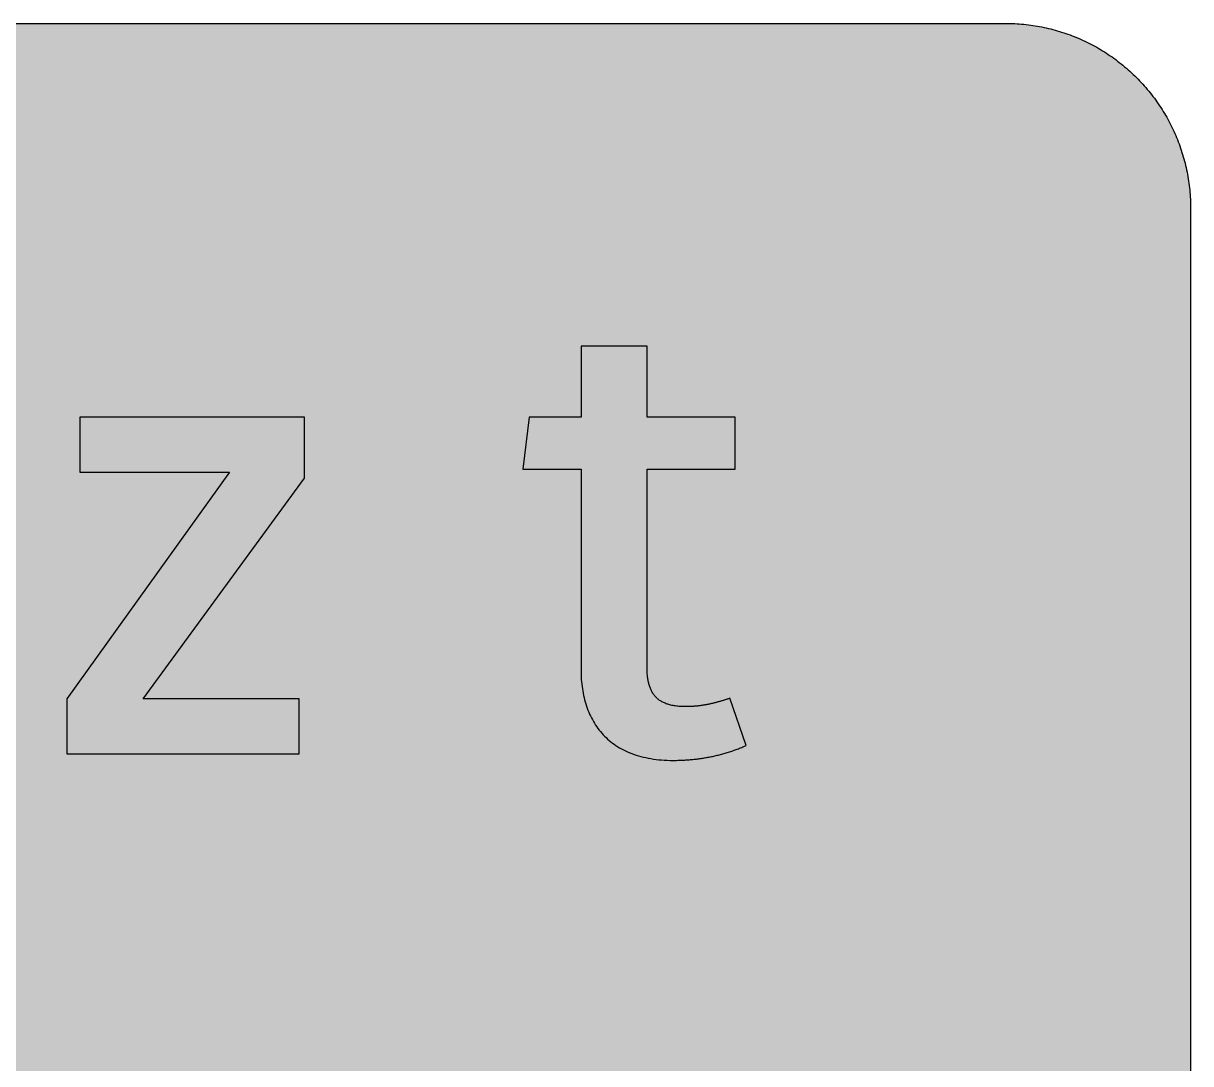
# Model space of a CAD drawing. Header units: millimetres. Extents: x 0 to 212, y 0 to 159.
# Drawn here: x 122.7 to 211.7, y 79.4 to 158.8 of the extents above; entities that cross this region are included whole.
import ezdxf

# ---------------------------------------------------------------- set-up
doc = ezdxf.new("R2010")
doc.units = ezdxf.units.MM

msp = doc.modelspace()

# ---------------------------------------------------------------- hatches: boundary and pattern name
for color, points in [(254, [(14.1633, 0.0536), (13.9878, 0.0533), (13.8125, 0.0559), (13.6373, 0.061), (13.462, 0.0686), (13.2893, 0.0787), (13.114, 0.0914), (12.9413, 0.1041), (12.7686, 0.1219), (12.5959, 0.1397), (12.4231, 0.16), (12.2504, 0.1829), (12.0777, 0.2057), (11.9075, 0.2337), (11.7373, 0.2616), (11.5672, 0.2921), (11.397, 0.3251), (11.2268, 0.3607), (11.0592, 0.3988), (10.8915, 0.4369), (10.7239, 0.4775), (10.5562, 0.5207), (10.3886, 0.5664), (10.2235, 0.6121), (10.0584, 0.6629), (9.8933, 0.7137), (9.7307, 0.7671), (9.5682, 0.8204), (9.4056, 0.8788), (9.2431, 0.9373), (9.083, 0.9982), (8.923, 1.0617), (8.763, 1.1252), (8.6055, 1.1938), (8.4455, 1.2624), (8.2906, 1.331), (8.1331, 1.4046), (7.9781, 1.4783), (7.8232, 1.5545), (7.6708, 1.6332), (7.5184, 1.7145), (7.366, 1.7958), (7.2161, 1.8796), (7.0663, 1.966), (6.919, 2.0523), (6.7716, 2.1438), (6.6243, 2.2352), (6.4795, 2.3266), (6.3348, 2.4232), (6.19, 2.5197), (6.0477, 2.6187), (5.908, 2.7178), (5.7683, 2.8194), (5.6286, 2.9235), (5.4915, 3.0302), (5.3543, 3.1369), (5.2197, 3.2461), (5.0851, 3.3579), (4.953, 3.4722), (4.8209, 3.5865), (4.6914, 3.7033), (4.5644, 3.8202), (4.4348, 3.9395), (4.3104, 4.0615), (4.1859, 4.1859), (4.0615, 4.3104), (3.9395, 4.4348), (3.8202, 4.5618), (3.7033, 4.6914), (3.5865, 4.8209), (3.4722, 4.953), (3.3579, 5.0851), (3.2487, 5.2197), (3.1369, 5.3543), (3.0302, 5.4915), (2.9235, 5.6286), (2.8194, 5.7683), (2.7178, 5.908), (2.6187, 6.0477), (2.5197, 6.19), (2.4232, 6.3348), (2.3266, 6.477), (2.2352, 6.6243), (2.1438, 6.7691), (2.0523, 6.919), (1.966, 7.0663), (1.8796, 7.2161), (1.7958, 7.366), (1.7145, 7.5184), (1.6332, 7.6708), (1.5545, 7.8232), (1.4783, 7.9781), (1.4046, 8.1331), (1.331, 8.2906), (1.2598, 8.4455), (1.1913, 8.603), (1.1252, 8.763), (1.0592, 8.923), (0.9982, 9.083), (0.9373, 9.2431), (0.8763, 9.4056), (0.8204, 9.5682), (0.7645, 9.7307), (0.7112, 9.8933), (0.6604, 10.0584), (0.6121, 10.2235), (0.5639, 10.3911), (0.5207, 10.5562), (0.4775, 10.7239), (0.4343, 10.8915), (0.3962, 11.0592), (0.3607, 11.2268), (0.3251, 11.397), (0.2921, 11.5672), (0.2616, 11.7373), (0.2311, 11.9075), (0.2057, 12.0802), (0.1803, 12.2504), (0.1575, 12.4231), (0.1372, 12.5959), (0.1194, 12.7686), (0.1041, 12.9413), (0.0889, 13.1166), (0.0787, 13.2893), (0.0686, 13.4645), (0.061, 13.6373), (0.0559, 13.8125), (0.0508, 13.9878), (0.0508, 14.163), (0.0522, 144.6925), (0.0508, 144.8664), (0.0559, 145.0416), (0.061, 145.2169), (0.0686, 145.3896), (0.0787, 145.5649), (0.0889, 145.7376), (0.1041, 145.9128), (0.1194, 146.0856), (0.1372, 146.2583), (0.1575, 146.431), (0.1803, 146.6037), (0.2057, 146.7739), (0.2311, 146.9466), (0.2616, 147.1168), (0.2921, 147.287), (0.3251, 147.4572), (0.3607, 147.6248), (0.3962, 147.795), (0.4343, 147.9626), (0.4775, 148.1303), (0.5207, 148.2979), (0.5639, 148.463), (0.6121, 148.6281), (0.6604, 148.7932), (0.7112, 148.9583), (0.7645, 149.1234), (0.8204, 149.286), (0.8763, 149.4485), (0.9373, 149.6111), (0.9982, 149.7711), (1.0592, 149.9311), (1.1252, 150.0911), (1.1913, 150.2486), (1.2598, 150.4061), (1.331, 150.5636), (1.4046, 150.7185), (1.4783, 150.876), (1.5545, 151.0284), (1.6332, 151.1833), (1.7145, 151.3357), (1.7958, 151.4856), (1.8796, 151.638), (1.966, 151.7879), (2.0523, 151.9352), (2.1438, 152.0825), (2.2352, 152.2298), (2.3266, 152.3746), (2.4232, 152.5194), (2.5197, 152.6616), (2.6187, 152.8039), (2.7178, 152.9461), (2.8194, 153.0858), (2.9235, 153.2255), (3.0302, 153.3627), (3.1369, 153.4973), (3.2487, 153.6344), (3.3579, 153.7665), (3.4722, 153.8986), (3.5865, 154.0307), (3.7033, 154.1602), (3.8202, 154.2898), (3.9395, 154.4168), (4.0615, 154.5438), (4.1859, 154.6682), (4.3104, 154.7901), (4.4348, 154.9121), (4.5644, 155.034), (4.6914, 155.1508), (4.8209, 155.2677), (4.953, 155.382), (5.0851, 155.4937), (5.2197, 155.6055), (5.3543, 155.7147), (5.4915, 155.8239), (5.6286, 155.9281), (5.7683, 156.0322), (5.908, 156.1338), (6.0477, 156.2354), (6.19, 156.3345), (6.3348, 156.431), (6.4795, 156.525), (6.6243, 156.6189), (6.7716, 156.7104), (6.919, 156.7993), (7.0663, 156.8882), (7.2161, 156.9745), (7.366, 157.0584), (7.5184, 157.1396), (7.6708, 157.2209), (7.8232, 157.2971), (7.9781, 157.3733), (8.1331, 157.4495), (8.2906, 157.5206), (8.4455, 157.5918), (8.6055, 157.6603), (8.763, 157.7289), (8.923, 157.7924), (9.083, 157.8559), (9.2431, 157.9169), (9.4056, 157.9753), (9.5682, 158.0337), (9.7307, 158.0871), (9.8933, 158.1404), (10.0584, 158.1912), (10.2235, 158.242), (10.3886, 158.2877), (10.5562, 158.3334), (10.7239, 158.3766), (10.8915, 158.4173), (11.0592, 158.4579), (11.2268, 158.4935), (11.397, 158.529), (11.5672, 158.562), (11.7373, 158.5925), (11.9075, 158.6205), (12.0777, 158.6484), (12.2504, 158.6713), (12.4231, 158.6941), (12.5959, 158.7144), (12.7686, 158.7322), (12.9413, 158.75), (13.114, 158.7627), (13.2893, 158.7754), (13.462, 158.7856), (13.6373, 158.7932), (13.8125, 158.7983), (13.9878, 158.8008), (14.163, 158.8033), (197.6078, 158.8036), (197.7822, 158.8008), (197.9574, 158.7983), (198.1327, 158.7932), (198.3054, 158.7856), (198.4807, 158.7754), (198.6534, 158.7627), (198.8287, 158.75), (199.0014, 158.7322), (199.1741, 158.7144), (199.3468, 158.6941), (199.5195, 158.6713), (199.6897, 158.6484), (199.8624, 158.6205), (200.0326, 158.5925), (200.2028, 158.562), (200.373, 158.529), (200.5432, 158.4935), (200.7108, 158.4579), (200.8784, 158.4173), (201.0461, 158.3766), (201.2137, 158.3334), (201.3788, 158.2877), (201.5465, 158.242), (201.7116, 158.1912), (201.8767, 158.1404), (202.0392, 158.0871), (202.2018, 158.0337), (202.3643, 157.9753), (202.5269, 157.9169), (202.6869, 157.8559), (202.8469, 157.7924), (203.007, 157.7289), (203.167, 157.6603), (203.3245, 157.5918), (203.4794, 157.5206), (203.6369, 157.4495), (203.7918, 157.3733), (203.9468, 157.2971), (204.0992, 157.2209), (204.2516, 157.1396), (204.404, 157.0584), (204.5538, 156.9745), (204.7037, 156.8882), (204.8535, 156.7993), (205.0009, 156.7104), (205.1456, 156.6189), (205.293, 156.525), (205.4352, 156.431), (205.58, 156.3345), (205.7222, 156.2354), (205.8619, 156.1338), (206.0016, 156.0322), (206.1413, 155.9281), (206.2785, 155.8239), (206.4156, 155.7147), (206.5503, 155.6055), (206.6849, 155.4937), (206.817, 155.382), (206.949, 155.2677), (207.0786, 155.1508), (207.2081, 155.034), (207.3351, 154.9121), (207.4596, 154.7901), (207.584, 154.6682), (207.7085, 154.5438), (207.8304, 154.4168), (207.9498, 154.2898), (208.0666, 154.1602), (208.1835, 154.0307), (208.2978, 153.8986), (208.4121, 153.7665), (208.5238, 153.6344), (208.6331, 153.4973), (208.7397, 153.3627), (208.8464, 153.2255), (208.9506, 153.0858), (209.0522, 152.9461), (209.1512, 152.8039), (209.2503, 152.6616), (209.3468, 152.5194), (209.4433, 152.3746), (209.5348, 152.2298), (209.6262, 152.0825), (209.7176, 151.9352), (209.804, 151.7879), (209.8904, 151.638), (209.9742, 151.4856), (210.0555, 151.3357), (210.1367, 151.1833), (210.2155, 151.0284), (210.2917, 150.876), (210.3653, 150.7185), (210.439, 150.5636), (210.5076, 150.4061), (210.5762, 150.2486), (210.6447, 150.0911), (210.7082, 149.9311), (210.7717, 149.7711), (210.8327, 149.6111), (210.8911, 149.4485), (210.9495, 149.286), (211.0029, 149.1234), (211.0562, 148.9583), (211.107, 148.7932), (211.1578, 148.6281), (211.2035, 148.463), (211.2493, 148.2979), (211.2924, 148.1303), (211.3331, 147.9626), (211.3712, 147.795), (211.4093, 147.6248), (211.4448, 147.4572), (211.4779, 147.287), (211.5083, 147.1168), (211.5363, 146.9466), (211.5642, 146.7739), (211.5871, 146.6037), (211.6099, 146.431), (211.6303, 146.2583), (211.648, 146.0856), (211.6658, 145.9128), (211.6785, 145.7376), (211.6912, 145.5649), (211.7014, 145.3896), (211.709, 145.2169), (211.7141, 145.0416), (211.7166, 144.8664), (211.7166, 144.6911), (211.7189, 14.1647), (211.7166, 13.9878), (211.7141, 13.8125), (211.709, 13.6373), (211.7014, 13.4645), (211.6912, 13.2893), (211.6785, 13.1166), (211.6658, 12.9413), (211.648, 12.7686), (211.6303, 12.5959), (211.6099, 12.4231), (211.5871, 12.2504), (211.5642, 12.0802), (211.5363, 11.9075), (211.5083, 11.7373), (211.4779, 11.5672), (211.4448, 11.397), (211.4093, 11.2268), (211.3712, 11.0592), (211.3331, 10.8915), (211.2924, 10.7239), (211.2493, 10.5562), (211.2035, 10.3911), (211.1578, 10.2235), (211.107, 10.0584), (211.0562, 9.8933), (211.0029, 9.7307), (210.9495, 9.5682), (210.8911, 9.4056), (210.8327, 9.2431), (210.7717, 9.083), (210.7082, 8.923), (210.6447, 8.763), (210.5762, 8.603), (210.5076, 8.4455), (210.439, 8.2906), (210.3653, 8.1331), (210.2917, 7.9781), (210.2155, 7.8232), (210.1367, 7.6708), (210.0555, 7.5184), (209.9742, 7.366), (209.8904, 7.2161), (209.804, 7.0663), (209.7176, 6.919), (209.6262, 6.7691), (209.5348, 6.6243), (209.4433, 6.477), (209.3468, 6.3348), (209.2503, 6.19), (209.1512, 6.0477), (209.0522, 5.908), (208.9506, 5.7683), (208.8464, 5.6286), (208.7397, 5.4915), (208.6331, 5.3543), (208.5238, 5.2197), (208.4121, 5.0851), (208.2978, 4.953), (208.1835, 4.8209), (208.0666, 4.6914), (207.9498, 4.5618), (207.8304, 4.4348), (207.7085, 4.3104), (207.584, 4.1859), (207.4596, 4.0615), (207.3351, 3.9395), (207.2081, 3.8202), (207.0786, 3.7033), (206.949, 3.5865), (206.817, 3.4722), (206.6849, 3.3579), (206.5503, 3.2461), (206.4156, 3.1369), (206.2785, 3.0302), (206.1413, 2.9235), (206.0016, 2.8194), (205.8619, 2.7178), (205.7222, 2.6187), (205.58, 2.5197), (205.4352, 2.4232), (205.293, 2.3266), (205.1456, 2.2352), (205.0009, 2.1438), (204.8535, 2.0523), (204.7037, 1.966), (204.5538, 1.8796), (204.404, 1.7958), (204.2516, 1.7145), (204.0992, 1.6332), (203.9468, 1.5545), (203.7918, 1.4783), (203.6369, 1.4046), (203.4794, 1.331), (203.3245, 1.2624), (203.167, 1.1938), (203.007, 1.1252), (202.8469, 1.0617), (202.6869, 0.9982), (202.5269, 0.9373), (202.3643, 0.8788), (202.2018, 0.8204), (202.0392, 0.7671), (201.8767, 0.7137), (201.7116, 0.6629), (201.5465, 0.6121), (201.3788, 0.5664), (201.2137, 0.5207), (201.0461, 0.4775), (200.8784, 0.4369), (200.7108, 0.3988), (200.5432, 0.3607), (200.373, 0.3251), (200.2028, 0.2921), (200.0326, 0.2616), (199.8624, 0.2337), (199.6897, 0.2057), (199.5195, 0.1829), (199.3468, 0.16), (199.1741, 0.1397), (199.0014, 0.1219), (198.8287, 0.1041), (198.6534, 0.0914), (198.4807, 0.0787), (198.3054, 0.0686), (198.1327, 0.061), (197.9574, 0.0559), (197.7822, 0.0533), (197.6069, 0.0533)]), (59, [(165.2267, 109.4849), (165.227, 109.2962), (165.2321, 109.1108), (165.2397, 108.9279), (165.2499, 108.7476), (165.2651, 108.5672), (165.2829, 108.3894), (165.3032, 108.2116), (165.3286, 108.0389), (165.3565, 107.8662), (165.387, 107.696), (165.42, 107.5258), (165.4581, 107.3607), (165.4988, 107.1956), (165.542, 107.0331), (165.5902, 106.873), (165.641, 106.7156), (165.6944, 106.5606), (165.7528, 106.4057), (165.8137, 106.2558), (165.8772, 106.106), (165.9458, 105.9612), (166.0169, 105.8164), (166.0906, 105.6767), (166.1693, 105.537), (166.2506, 105.4024), (166.3344, 105.2678), (166.4233, 105.1382), (166.5148, 105.0087), (166.6088, 104.8842), (166.7078, 104.7623), (166.812, 104.6429), (166.9161, 104.5261), (167.0253, 104.4118), (167.1396, 104.3026), (167.2565, 104.1933), (167.3758, 104.0892), (167.5003, 103.9876), (167.6273, 103.8885), (167.7568, 103.7946), (167.8915, 103.7006), (168.0312, 103.6117), (168.1734, 103.5279), (168.3182, 103.4466), (168.468, 103.3678), (168.6204, 103.2916), (168.7779, 103.2205), (168.9379, 103.1519), (169.1005, 103.0859), (169.2681, 103.0249), (169.4409, 102.9665), (169.6161, 102.9132), (169.7939, 102.8649), (169.9768, 102.8167), (170.1622, 102.776), (170.3527, 102.7354), (170.5483, 102.7024), (170.7464, 102.6719), (170.9471, 102.6439), (171.1528, 102.6211), (171.3611, 102.6033), (171.5745, 102.5881), (171.7929, 102.5779), (172.0139, 102.5703), (172.2374, 102.5677), (172.3288, 102.5677), (172.4177, 102.5703), (172.5092, 102.5703), (172.5981, 102.5728), (172.6895, 102.5754), (172.7784, 102.5779), (172.8673, 102.5804), (172.9588, 102.5855), (173.0477, 102.5881), (173.1366, 102.5931), (173.228, 102.6008), (173.3169, 102.6058), (173.4058, 102.6109), (173.4947, 102.6185), (173.5836, 102.6262), (173.6725, 102.6338), (173.7614, 102.6439), (173.8503, 102.6541), (173.9392, 102.6617), (174.0281, 102.6719), (174.117, 102.6846), (174.2059, 102.6947), (174.2948, 102.7074), (174.3812, 102.7201), (174.4701, 102.7328), (174.559, 102.7455), (174.6453, 102.7608), (174.7342, 102.776), (174.8231, 102.7913), (174.9095, 102.8065), (174.9984, 102.8243), (175.0847, 102.8395), (175.1711, 102.8573), (175.26, 102.8751), (175.3464, 102.8954), (175.4327, 102.9157), (175.5216, 102.9335), (175.608, 102.9564), (175.6943, 102.9767), (175.7807, 102.997), (175.8671, 103.0199), (175.9534, 103.0427), (176.0398, 103.0681), (176.1261, 103.091), (176.2125, 103.1164), (176.2963, 103.1418), (176.3827, 103.1672), (176.469, 103.1951), (176.5529, 103.2205), (176.6392, 103.2485), (176.7256, 103.2789), (176.8094, 103.3069), (176.8932, 103.3374), (176.9796, 103.3678), (177.0634, 103.3983), (177.1472, 103.4288), (177.2336, 103.4618), (177.3174, 103.4948), (177.4012, 103.5279), (177.485, 103.5634), (177.5689, 103.5964), (177.6527, 103.632), (177.7365, 103.6676), (177.8203, 103.7057), (176.5861, 107.3118), (176.5249, 107.2896), (176.4665, 107.2693), (176.4055, 107.249), (176.3471, 107.2312), (176.2887, 107.2109), (176.2303, 107.1931), (176.1744, 107.1728), (176.116, 107.155), (176.0601, 107.1372), (176.0017, 107.1194), (175.9458, 107.1016), (175.8899, 107.0864), (175.834, 107.0686), (175.7807, 107.0534), (175.7248, 107.0381), (175.6715, 107.0229), (175.6156, 107.0077), (175.5623, 106.9924), (175.5089, 106.9772), (175.453, 106.9645), (175.3997, 106.9518), (175.3464, 106.9365), (175.2956, 106.9238), (175.2422, 106.9111), (175.1889, 106.8984), (175.1381, 106.8883), (175.0847, 106.8756), (175.0314, 106.8654), (174.9806, 106.8527), (174.9298, 106.8426), (174.8765, 106.8324), (174.8257, 106.8222), (174.7749, 106.8121), (174.7241, 106.8045), (174.6707, 106.7943), (174.6199, 106.7867), (174.5691, 106.7765), (174.5183, 106.7689), (174.4675, 106.7613), (174.4167, 106.7537), (174.3659, 106.746), (174.3151, 106.741), (174.2643, 106.7333), (174.2135, 106.7283), (174.1627, 106.7206), (174.1119, 106.7156), (174.0586, 106.7105), (174.0078, 106.7054), (173.957, 106.7003), (173.9062, 106.6978), (173.8554, 106.6927), (173.8046, 106.6902), (173.7538, 106.6851), (173.7004, 106.6825), (173.6496, 106.68), (173.5988, 106.6775), (173.5455, 106.6749), (173.4947, 106.6724), (173.4414, 106.6724), (173.3906, 106.6698), (173.3372, 106.6698), (173.2839, 106.6698), (173.2305, 106.6673), (173.1772, 106.6673), (173.0756, 106.6698), (172.974, 106.6724), (172.8749, 106.6749), (172.7784, 106.68), (172.6844, 106.6876), (172.593, 106.6978), (172.5016, 106.7079), (172.4152, 106.7181), (172.3288, 106.7308), (172.245, 106.746), (172.1637, 106.7638), (172.085, 106.7816), (172.0063, 106.7994), (171.9301, 106.8222), (171.8564, 106.8451), (171.7853, 106.868), (171.7142, 106.8934), (171.6481, 106.9213), (171.5821, 106.9492), (171.516, 106.9797), (171.4551, 107.0102), (171.3941, 107.0432), (171.3357, 107.0762), (171.2798, 107.1143), (171.2239, 107.1499), (171.1706, 107.1905), (171.1198, 107.2286), (171.069, 107.2718), (171.0207, 107.315), (170.975, 107.3582), (170.9293, 107.4039), (170.8887, 107.4522), (170.8455, 107.5004), (170.8074, 107.5512), (170.7667, 107.602), (170.7312, 107.6554), (170.6956, 107.7087), (170.6626, 107.7646), (170.6296, 107.823), (170.5991, 107.8814), (170.5712, 107.9398), (170.5432, 108.0008), (170.5178, 108.0643), (170.4924, 108.1278), (170.4696, 108.1938), (170.4467, 108.2599), (170.4264, 108.3285), (170.4061, 108.397), (170.3883, 108.4682), (170.373, 108.5393), (170.3553, 108.6129), (170.3426, 108.6866), (170.3299, 108.7628), (170.3172, 108.839), (170.307, 108.9177), (170.2968, 108.999), (170.2892, 109.0778), (170.2816, 109.1616), (170.2765, 109.2454), (170.2714, 109.3292), (170.2689, 109.4156), (170.2664, 109.5019), (170.2638, 109.5908), (170.2638, 109.6797), (170.265, 124.7948), (176.9816, 124.7948), (176.9816, 128.7455), (170.265, 128.7455), (170.265, 134.1794), (165.2267, 134.1794), (165.2267, 128.7455), (161.2759, 128.7455), (160.7827, 124.7948), (165.2267, 124.7948)]), (59, [(144.1372, 124.1044), (144.1372, 128.7455), (127, 128.7455), (127, 124.5482), (138.4088, 124.5482), (126.0119, 107.2621), (126.0119, 103.0647), (143.7432, 103.0647), (143.7432, 107.2621), (131.8398, 107.2621)])]:
    msp.add_hatch(color=color).paths.add_polyline_path(points)
h = msp.add_hatch(color=59)
h.paths.add_polyline_path([(14.1633, 3.5814), (13.8887, 3.5839), (13.6169, 3.5941), (13.3477, 3.6119), (13.081, 3.6347), (12.8143, 3.6652), (12.5501, 3.7008), (12.2885, 3.7465), (12.0294, 3.7948), (11.7729, 3.8506), (11.5164, 3.9141), (11.2649, 3.9827), (11.016, 4.0564), (10.7671, 4.1351), (10.5232, 4.2215), (10.2819, 4.3129), (10.0432, 4.412), (9.8069, 4.5161), (9.5733, 4.6228), (9.3447, 4.7371), (9.1186, 4.8565), (8.8951, 4.9809), (8.6741, 5.113), (8.4582, 5.2476), (8.2448, 5.3873), (8.0366, 5.5321), (7.8308, 5.682), (7.6276, 5.8369), (7.4295, 5.9969), (7.2365, 6.1595), (7.046, 6.3297), (6.8605, 6.5024), (6.6777, 6.6802), (6.5024, 6.8605), (6.3271, 7.046), (6.1595, 7.2365), (5.9969, 7.432), (5.8369, 7.6302), (5.682, 7.8308), (5.5321, 8.0366), (5.3873, 8.2448), (5.2451, 8.4582), (5.1105, 8.6741), (4.9809, 8.8951), (4.8565, 9.1186), (4.7371, 9.3447), (4.6228, 9.5758), (4.5136, 9.8069), (4.4094, 10.0432), (4.3129, 10.2819), (4.2215, 10.5232), (4.1351, 10.7696), (4.0538, 11.016), (3.9802, 11.2649), (3.9116, 11.5189), (3.8506, 11.7729), (3.7948, 12.0294), (3.744, 12.2911), (3.7008, 12.5527), (3.6627, 12.8143), (3.6322, 13.081), (3.6093, 13.3502), (3.5916, 13.6195), (3.5814, 13.8913), (3.5789, 14.163), (3.58, 144.6925), (3.5814, 144.9654), (3.5916, 145.2347), (3.6093, 145.5064), (3.6322, 145.7731), (3.6627, 146.0398), (3.7008, 146.304), (3.744, 146.5656), (3.7948, 146.8247), (3.8506, 147.0812), (3.9116, 147.3352), (3.9802, 147.5892), (4.0538, 147.8382), (4.1351, 148.0845), (4.2215, 148.3309), (4.3129, 148.5722), (4.4094, 148.811), (4.5136, 149.0472), (4.6228, 149.2783), (4.7371, 149.5095), (4.8565, 149.7355), (4.9809, 149.9591), (5.1105, 150.1775), (5.2451, 150.3959), (5.3873, 150.6093), (5.5321, 150.8176), (5.682, 151.0233), (5.8369, 151.224), (5.9969, 151.4221), (6.1595, 151.6177), (6.3271, 151.8056), (6.5024, 151.9936), (6.6777, 152.1739), (6.8605, 152.3517), (7.046, 152.5245), (7.2365, 152.6946), (7.4295, 152.8572), (7.6276, 153.0172), (7.8308, 153.1722), (8.0366, 153.322), (8.2448, 153.4668), (8.4582, 153.6065), (8.6741, 153.7411), (8.8951, 153.8732), (9.1186, 153.9977), (9.3447, 154.117), (9.5733, 154.2313), (9.8069, 154.3406), (10.0432, 154.4422), (10.2819, 154.5412), (10.5232, 154.6327), (10.7671, 154.719), (11.016, 154.7978), (11.2649, 154.874), (11.5164, 154.9425), (11.7729, 155.0035), (12.0294, 155.0594), (12.2885, 155.1102), (12.5501, 155.1534), (12.8143, 155.1889), (13.081, 155.2194), (13.3477, 155.2448), (13.6169, 155.26), (13.8887, 155.2702), (14.163, 155.2753), (197.6078, 155.2758), (197.8787, 155.2702), (198.1505, 155.26), (198.4197, 155.2448), (198.689, 155.2194), (198.9557, 155.1889), (199.2173, 155.1534), (199.4789, 155.1102), (199.7405, 155.0594), (199.9971, 155.0035), (200.2511, 154.9425), (200.5051, 154.874), (200.754, 154.7978), (201.0004, 154.719), (201.2467, 154.6327), (201.488, 154.5412), (201.7268, 154.4422), (201.963, 154.3406), (202.1942, 154.2313), (202.4253, 154.117), (202.6514, 153.9977), (202.8749, 153.8732), (203.0959, 153.7411), (203.3118, 153.6065), (203.5251, 153.4668), (203.7334, 153.322), (203.9391, 153.1722), (204.1398, 153.0172), (204.3379, 152.8572), (204.5335, 152.6946), (204.724, 152.5245), (204.9094, 152.3517), (205.0898, 152.1739), (205.2676, 151.9936), (205.4403, 151.8056), (205.6105, 151.6177), (205.773, 151.4221), (205.933, 151.224), (206.088, 151.0233), (206.2378, 150.8176), (206.3826, 150.6093), (206.5223, 150.3959), (206.6569, 150.1775), (206.789, 149.9591), (206.9135, 149.7355), (207.0329, 149.5095), (207.1472, 149.2783), (207.2538, 149.0472), (207.358, 148.811), (207.457, 148.5722), (207.5485, 148.3309), (207.6348, 148.0845), (207.7136, 147.8382), (207.7872, 147.5892), (207.8558, 147.3352), (207.9193, 147.0812), (207.9752, 146.8247), (208.0235, 146.5656), (208.0692, 146.304), (208.1047, 146.0398), (208.1352, 145.7731), (208.1581, 145.5064), (208.1759, 145.2347), (208.186, 144.9654), (208.1911, 144.6911), (208.1911, 14.1647), (208.186, 13.8913), (208.1759, 13.6195), (208.1581, 13.3502), (208.1352, 13.081), (208.1047, 12.8143), (208.0692, 12.5527), (208.0235, 12.2911), (207.9752, 12.0294), (207.9193, 11.7729), (207.8558, 11.5189), (207.7872, 11.2649), (207.7136, 11.016), (207.6348, 10.7696), (207.5485, 10.5232), (207.457, 10.2819), (207.358, 10.0432), (207.2538, 9.8069), (207.1472, 9.5758), (207.0329, 9.3447), (206.9135, 9.1186), (206.789, 8.8951), (206.6569, 8.6741), (206.5223, 8.4582), (206.3826, 8.2448), (206.2378, 8.0366), (206.088, 7.8308), (205.933, 7.6302), (205.773, 7.432), (205.6105, 7.2365), (205.4403, 7.046), (205.2676, 6.8605), (205.0898, 6.6802), (204.9094, 6.5024), (204.724, 6.3297), (204.5335, 6.1595), (204.3379, 5.9969), (204.1398, 5.8369), (203.9391, 5.682), (203.7334, 5.5321), (203.5251, 5.3873), (203.3118, 5.2476), (203.0959, 5.113), (202.8749, 4.9809), (202.6514, 4.8565), (202.4253, 4.7371), (202.1942, 4.6228), (201.963, 4.5161), (201.7268, 4.412), (201.488, 4.3129), (201.2467, 4.2215), (201.0004, 4.1351), (200.754, 4.0564), (200.5051, 3.9827), (200.2511, 3.9141), (199.9971, 3.8506), (199.7405, 3.7948), (199.4789, 3.7465), (199.2173, 3.7008), (198.9557, 3.6652), (198.689, 3.6347), (198.4197, 3.6119), (198.1505, 3.5941), (197.8787, 3.5839), (197.6069, 3.5789)])
h.paths.add_polyline_path([(14.1633, 8.8731), (14.0259, 8.8748), (13.8887, 8.8798), (13.7541, 8.8875), (13.622, 8.9002), (13.4874, 8.9154), (13.3553, 8.9332), (13.2258, 8.9535), (13.0962, 8.9789), (12.9667, 9.0068), (12.8397, 9.0373), (12.7127, 9.0729), (12.5882, 9.1084), (12.4663, 9.1491), (12.3419, 9.1923), (12.2225, 9.238), (12.1031, 9.2888), (11.9837, 9.3396), (11.8694, 9.3929), (11.7526, 9.4513), (11.6408, 9.5098), (11.5291, 9.5733), (11.4198, 9.6368), (11.3106, 9.7053), (11.2039, 9.7765), (11.0998, 9.8476), (10.9957, 9.9238), (10.8966, 10), (10.7975, 10.0787), (10.6985, 10.1625), (10.6045, 10.2464), (10.5105, 10.3327), (10.4216, 10.4216), (10.3327, 10.5131), (10.2464, 10.6045), (10.16, 10.701), (10.0787, 10.7975), (10, 10.8966), (9.9212, 10.9982), (9.8476, 11.0998), (9.7739, 11.2039), (9.7053, 11.3106), (9.6368, 11.4198), (9.5707, 11.5291), (9.5098, 11.6408), (9.4488, 11.7551), (9.3929, 11.8694), (9.337, 11.9863), (9.2862, 12.1031), (9.238, 12.2225), (9.1923, 12.3444), (9.1491, 12.4663), (9.1084, 12.5908), (9.0703, 12.7152), (9.0373, 12.8397), (9.0068, 12.9692), (8.9789, 13.0962), (8.9535, 13.2258), (8.9306, 13.3579), (8.9129, 13.4899), (8.8976, 13.622), (8.8849, 13.7566), (8.8773, 13.8913), (8.8722, 14.0259), (8.8697, 14.163), (8.8717, 144.6925), (8.8722, 144.8283), (8.8773, 144.9629), (8.8849, 145.0975), (8.8976, 145.2321), (8.9129, 145.3642), (8.9306, 145.4963), (8.9535, 145.6284), (8.9789, 145.7579), (9.0068, 145.8849), (9.0373, 146.0144), (9.0703, 146.1389), (9.1084, 146.2634), (9.1491, 146.3878), (9.1923, 146.5097), (9.238, 146.6317), (9.2862, 146.751), (9.337, 146.8679), (9.3929, 146.9847), (9.4488, 147.099), (9.5098, 147.2133), (9.5707, 147.3251), (9.6368, 147.4343), (9.7053, 147.5435), (9.7739, 147.6502), (9.8476, 147.7543), (9.9212, 147.8559), (10, 147.9575), (10.0787, 148.0566), (10.16, 148.1531), (10.2464, 148.2496), (10.3327, 148.3411), (10.4216, 148.4325), (10.5105, 148.5214), (10.6045, 148.6078), (10.6985, 148.6916), (10.7975, 148.7754), (10.8966, 148.8542), (10.9957, 148.9304), (11.0998, 149.0066), (11.2039, 149.0777), (11.3106, 149.1488), (11.4198, 149.2174), (11.5291, 149.2809), (11.6408, 149.3444), (11.7526, 149.4028), (11.8694, 149.4612), (11.9837, 149.5146), (12.1031, 149.5679), (12.2225, 149.6162), (12.3419, 149.6619), (12.4663, 149.7051), (12.5882, 149.7457), (12.7127, 149.7813), (12.8397, 149.8168), (12.9667, 149.8473), (13.0962, 149.8752), (13.2258, 149.9006), (13.3553, 149.921), (13.4874, 149.9413), (13.622, 149.9565), (13.7541, 149.9667), (13.8887, 149.9768), (14.0259, 149.9819), (14.163, 149.9819), (197.6078, 149.9842), (197.7441, 149.9819), (197.8787, 149.9768), (198.0133, 149.9667), (198.1479, 149.9565), (198.28, 149.9413), (198.4121, 149.921), (198.5442, 149.9006), (198.6737, 149.8752), (198.8007, 149.8473), (198.9303, 149.8168), (199.0547, 149.7813), (199.1792, 149.7457), (199.3036, 149.7051), (199.4256, 149.6619), (199.5475, 149.6162), (199.6669, 149.5679), (199.7837, 149.5146), (199.9005, 149.4612), (200.0148, 149.4028), (200.1291, 149.3444), (200.2409, 149.2809), (200.3501, 149.2174), (200.4593, 149.1488), (200.566, 149.0777), (200.6702, 149.0066), (200.7718, 148.9304), (200.8734, 148.8542), (200.9724, 148.7754), (201.0689, 148.6916), (201.1655, 148.6078), (201.2569, 148.5214), (201.3483, 148.4325), (201.4372, 148.3411), (201.5236, 148.2496), (201.6074, 148.1531), (201.6912, 148.0566), (201.77, 147.9575), (201.8462, 147.8559), (201.9224, 147.7543), (201.9935, 147.6502), (202.0646, 147.5435), (202.1332, 147.4343), (202.1967, 147.3251), (202.2602, 147.2133), (202.3186, 147.099), (202.377, 146.9847), (202.4304, 146.8679), (202.4812, 146.751), (202.532, 146.6317), (202.5777, 146.5097), (202.6209, 146.3878), (202.6615, 146.2634), (202.6971, 146.1389), (202.7326, 146.0144), (202.7631, 145.8849), (202.7911, 145.7579), (202.8165, 145.6284), (202.8368, 145.4963), (202.8546, 145.3642), (202.8698, 145.2321), (202.8825, 145.0975), (202.8901, 144.9629), (202.8952, 144.8283), (202.8977, 144.6911), (202.8994, 14.1647), (202.8952, 14.0259), (202.8901, 13.8913), (202.8825, 13.7566), (202.8698, 13.622), (202.8546, 13.4899), (202.8368, 13.3579), (202.8165, 13.2258), (202.7911, 13.0962), (202.7631, 12.9692), (202.7326, 12.8397), (202.6971, 12.7152), (202.6615, 12.5908), (202.6209, 12.4663), (202.5777, 12.3444), (202.532, 12.2225), (202.4812, 12.1031), (202.4304, 11.9863), (202.377, 11.8694), (202.3186, 11.7551), (202.2602, 11.6408), (202.1967, 11.5291), (202.1332, 11.4198), (202.0646, 11.3106), (201.9935, 11.2039), (201.9224, 11.0998), (201.8462, 10.9982), (201.77, 10.8966), (201.6912, 10.7975), (201.6074, 10.701), (201.5236, 10.6045), (201.4372, 10.5131), (201.3483, 10.4216), (201.2569, 10.3327), (201.1655, 10.2464), (201.0689, 10.1625), (200.9724, 10.0787), (200.8734, 10), (200.7718, 9.9238), (200.6702, 9.8476), (200.566, 9.7765), (200.4593, 9.7053), (200.3501, 9.6368), (200.2409, 9.5733), (200.1291, 9.5098), (200.0148, 9.4513), (199.9005, 9.3929), (199.7837, 9.3396), (199.6669, 9.2888), (199.5475, 9.238), (199.4256, 9.1923), (199.3036, 9.1491), (199.1792, 9.1084), (199.0547, 9.0729), (198.9303, 9.0373), (198.8007, 9.0068), (198.6737, 8.9789), (198.5442, 8.9535), (198.4121, 8.9332), (198.28, 8.9154), (198.1479, 8.9002), (198.0133, 8.8875), (197.8787, 8.8798), (197.7441, 8.8748), (197.6069, 8.8722)], flags=16)
h = msp.add_hatch(color=59)
h.paths.add_polyline_path([(147.5948, 128.7455), (147.5948, 124.7948), (151.299, 124.7948), (151.299, 103.0647), (156.337, 103.0647), (156.337, 128.7455)])
edge = h.paths.add_edge_path(flags=16)
edge.add_line((150.4597, 136.8457), (150.4594, 136.7536))
edge.add_line((150.4594, 136.7536), (150.462, 136.6647))
edge.add_line((150.462, 136.6647), (150.4671, 136.5758))
edge.add_line((150.4671, 136.5758), (150.4747, 136.4894))
edge.add_line((150.4747, 136.4894), (150.4848, 136.4031))
edge.add_line((150.4848, 136.4031), (150.495, 136.3167))
edge.add_line((150.495, 136.3167), (150.5077, 136.2304))
edge.add_line((150.5077, 136.2304), (150.5229, 136.1465))
edge.add_line((150.5229, 136.1465), (150.5407, 136.0627))
edge.add_line((150.5407, 136.0627), (150.5585, 135.9814))
edge.add_line((150.5585, 135.9814), (150.5814, 135.9002))
edge.add_line((150.5814, 135.9002), (150.6042, 135.8189))
edge.add_line((150.6042, 135.8189), (150.6271, 135.7401))
edge.add_line((150.6271, 135.7401), (150.655, 135.6614))
edge.add_line((150.655, 135.6614), (150.683, 135.5827))
edge.add_line((150.683, 135.5827), (150.7134, 135.5065))
edge.add_line((150.7134, 135.5065), (150.7439, 135.4303))
edge.add_line((150.7439, 135.4303), (150.7769, 135.3566))
edge.add_line((150.7769, 135.3566), (150.8125, 135.2829))
edge.add_line((150.8125, 135.2829), (150.8506, 135.2118))
edge.add_line((150.8506, 135.2118), (150.8887, 135.1407))
edge.add_line((150.8887, 135.1407), (150.9268, 135.0721))
edge.add_line((150.9268, 135.0721), (150.97, 135.0035))
edge.add_line((150.97, 135.0035), (151.0132, 134.935))
edge.add_line((151.0132, 134.935), (151.0589, 134.8689))
edge.add_line((151.0589, 134.8689), (151.1046, 134.8054))
edge.add_line((151.1046, 134.8054), (151.1529, 134.7419))
edge.add_line((151.1529, 134.7419), (151.2011, 134.6784))
edge.add_line((151.2011, 134.6784), (151.2545, 134.6175))
edge.add_line((151.2545, 134.6175), (151.3053, 134.559))
edge.add_line((151.3053, 134.559), (151.3586, 134.5006))
edge.add_line((151.3586, 134.5006), (151.4145, 134.4422))
edge.add_line((151.4145, 134.4422), (151.4729, 134.3863))
edge.add_line((151.4729, 134.3863), (151.5313, 134.333))
edge.add_line((151.5313, 134.333), (151.5897, 134.2822))
edge.add_line((151.5897, 134.2822), (151.6507, 134.2288))
edge.add_line((151.6507, 134.2288), (151.7142, 134.1806))
edge.add_line((151.7142, 134.1806), (151.7777, 134.1323))
edge.add_line((151.7777, 134.1323), (151.8412, 134.0866))
edge.add_line((151.8412, 134.0866), (151.9072, 134.0409))
edge.add_line((151.9072, 134.0409), (151.9758, 133.9977))
edge.add_line((151.9758, 133.9977), (152.0444, 133.9545))
edge.add_line((152.0444, 133.9545), (152.113, 133.9164))
edge.add_line((152.113, 133.9164), (152.1841, 133.8783))
edge.add_line((152.1841, 133.8783), (152.2552, 133.8402))
edge.add_line((152.2552, 133.8402), (152.3289, 133.8047))
edge.add_line((152.3289, 133.8047), (152.4051, 133.7716))
edge.add_line((152.4051, 133.7716), (152.4787, 133.7412))
edge.add_line((152.4787, 133.7412), (152.5549, 133.7107))
edge.add_line((152.5549, 133.7107), (152.6337, 133.6827))
edge.add_line((152.6337, 133.6827), (152.7124, 133.6548))
edge.add_line((152.7124, 133.6548), (152.7912, 133.6319))
edge.add_line((152.7912, 133.6319), (152.8724, 133.6091))
edge.add_line((152.8724, 133.6091), (152.9537, 133.5888))
edge.add_line((152.9537, 133.5888), (153.035, 133.5684))
edge.add_line((153.035, 133.5684), (153.1188, 133.5507))
edge.add_line((153.1188, 133.5507), (153.2026, 133.5354))
edge.add_line((153.2026, 133.5354), (153.289, 133.5227))
edge.add_line((153.289, 133.5227), (153.3754, 133.5126))
edge.add_line((153.3754, 133.5126), (153.4617, 133.5024))
edge.add_line((153.4617, 133.5024), (153.5481, 133.4948))
edge.add_line((153.5481, 133.4948), (153.637, 133.4897))
edge.add_line((153.637, 133.4897), (153.7259, 133.4872))
edge.add_line((153.7259, 133.4872), (153.8173, 133.4872))
edge.add_line((153.8173, 133.4872), (153.9062, 133.4872))
edge.add_line((153.9062, 133.4872), (153.9951, 133.4897))
edge.add_line((153.9951, 133.4897), (154.084, 133.4948))
edge.add_line((154.084, 133.4948), (154.1729, 133.5024))
edge.add_line((154.1729, 133.5024), (154.2593, 133.5126))
edge.add_line((154.2593, 133.5126), (154.3456, 133.5227))
edge.add_line((154.3456, 133.5227), (154.4295, 133.5354))
edge.add_line((154.4295, 133.5354), (154.5133, 133.5507))
edge.add_line((154.5133, 133.5507), (154.5971, 133.5684))
edge.add_line((154.5971, 133.5684), (154.6809, 133.5888))
edge.add_line((154.6809, 133.5888), (154.7622, 133.6091))
edge.add_line((154.7622, 133.6091), (154.8409, 133.6319))
edge.add_line((154.8409, 133.6319), (154.9222, 133.6548))
edge.add_line((154.9222, 133.6548), (155.001, 133.6827))
edge.add_line((155.001, 133.6827), (155.0772, 133.7107))
edge.add_line((155.0772, 133.7107), (155.1534, 133.7412))
edge.add_line((155.1534, 133.7412), (155.2296, 133.7716))
edge.add_line((155.2296, 133.7716), (155.3032, 133.8047))
edge.add_line((155.3032, 133.8047), (155.3769, 133.8402))
edge.add_line((155.3769, 133.8402), (155.448, 133.8783))
edge.add_line((155.448, 133.8783), (155.5191, 133.9164))
edge.add_line((155.5191, 133.9164), (155.5902, 133.9545))
edge.add_line((155.5902, 133.9545), (155.6588, 133.9977))
edge.add_line((155.6588, 133.9977), (155.7249, 134.0409))
edge.add_line((155.7249, 134.0409), (155.7909, 134.0866))
edge.add_line((155.7909, 134.0866), (155.8569, 134.1323))
edge.add_line((155.8569, 134.1323), (155.9204, 134.1806))
edge.add_line((155.9204, 134.1806), (155.9814, 134.2288))
edge.add_line((155.9814, 134.2288), (156.0424, 134.2822))
edge.add_line((156.0424, 134.2822), (156.1033, 134.333))
edge.add_line((156.1033, 134.333), (156.1617, 134.3863))
edge.add_line((156.1617, 134.3863), (156.2176, 134.4422))
edge.add_line((156.2176, 134.4422), (156.2735, 134.5006))
edge.add_line((156.2735, 134.5006), (156.3268, 134.559))
edge.add_line((156.3268, 134.559), (156.3802, 134.6175))
edge.add_line((156.3802, 134.6175), (156.431, 134.6784))
edge.add_line((156.431, 134.6784), (156.4818, 134.7419))
edge.add_line((156.4818, 134.7419), (156.53, 134.8054))
edge.add_line((156.53, 134.8054), (156.5758, 134.8689))
edge.add_line((156.5758, 134.8689), (156.6215, 134.935))
edge.add_line((156.6215, 134.935), (156.6647, 135.0035))
edge.add_line((156.6647, 135.0035), (156.7053, 135.0721))
edge.add_line((156.7053, 135.0721), (156.7459, 135.1407))
edge.add_line((156.7459, 135.1407), (156.784, 135.2118))
edge.add_line((156.784, 135.2118), (156.8221, 135.2829))
edge.add_line((156.8221, 135.2829), (156.8552, 135.3566))
edge.add_line((156.8552, 135.3566), (156.8907, 135.4303))
edge.add_line((156.8907, 135.4303), (156.9212, 135.5065))
edge.add_line((156.9212, 135.5065), (156.9517, 135.5827))
edge.add_line((156.9517, 135.5827), (156.9796, 135.6614))
edge.add_line((156.9796, 135.6614), (157.005, 135.7401))
edge.add_line((157.005, 135.7401), (157.0304, 135.8189))
edge.add_line((157.0304, 135.8189), (157.0533, 135.9002))
edge.add_line((157.0533, 135.9002), (157.0736, 135.9814))
edge.add_line((157.0736, 135.9814), (157.0914, 136.0627))
edge.add_line((157.0914, 136.0627), (157.1092, 136.1465))
edge.add_line((157.1092, 136.1465), (157.1244, 136.2304))
edge.add_line((157.1244, 136.2304), (157.1371, 136.3167))
edge.add_line((157.1371, 136.3167), (157.1498, 136.4031))
edge.add_line((157.1498, 136.4031), (157.1574, 136.4894))
edge.add_line((157.1574, 136.4894), (157.165, 136.5758))
edge.add_line((157.165, 136.5758), (157.1701, 136.6647))
edge.add_line((157.1701, 136.6647), (157.1752, 136.7536))
edge.add_line((157.1752, 136.7536), (157.1752, 136.845))
edge.add_line((157.1752, 136.845), (157.1752, 136.9339))
edge.add_line((157.1752, 136.9339), (157.1701, 137.0228))
edge.add_line((157.1701, 137.0228), (157.165, 137.1117))
edge.add_line((157.165, 137.1117), (157.1574, 137.2006))
edge.add_line((157.1574, 137.2006), (157.1498, 137.287))
edge.add_line((157.1498, 137.287), (157.1371, 137.3734))
edge.add_line((157.1371, 137.3734), (157.1244, 137.4572))
edge.add_line((157.1244, 137.4572), (157.1092, 137.541))
edge.add_line((157.1092, 137.541), (157.0914, 137.6248))
edge.add_line((157.0914, 137.6248), (157.0736, 137.7086))
edge.add_line((157.0736, 137.7086), (157.0533, 137.7899))
edge.add_line((157.0533, 137.7899), (157.0304, 137.8687))
edge.add_line((157.0304, 137.8687), (157.005, 137.9499))
edge.add_line((157.005, 137.9499), (156.9796, 138.0287))
edge.add_line((156.9796, 138.0287), (156.9517, 138.1049))
edge.add_line((156.9517, 138.1049), (156.9212, 138.1811))
edge.add_line((156.9212, 138.1811), (156.8907, 138.2573))
edge.add_line((156.8907, 138.2573), (156.8552, 138.3309))
edge.add_line((156.8552, 138.3309), (156.8221, 138.4046))
edge.add_line((156.8221, 138.4046), (156.784, 138.4783))
edge.add_line((156.784, 138.4783), (156.7459, 138.5468))
edge.add_line((156.7459, 138.5468), (156.7053, 138.618))
edge.add_line((156.7053, 138.618), (156.6647, 138.6865))
edge.add_line((156.6647, 138.6865), (156.6215, 138.7526))
edge.add_line((156.6215, 138.7526), (156.5758, 138.8186))
edge.add_line((156.5758, 138.8186), (156.53, 138.8847))
edge.add_line((156.53, 138.8847), (156.4818, 138.9482))
edge.add_line((156.4818, 138.9482), (156.431, 139.0117))
edge.add_line((156.431, 139.0117), (156.3802, 139.0726))
edge.add_line((156.3802, 139.0726), (156.3268, 139.131))
edge.add_line((156.3268, 139.131), (156.2735, 139.1895))
edge.add_line((156.2735, 139.1895), (156.2176, 139.2453))
edge.add_line((156.2176, 139.2453), (156.1617, 139.3012))
edge.add_line((156.1617, 139.3012), (156.1033, 139.3546))
edge.add_line((156.1033, 139.3546), (156.0424, 139.4079))
edge.add_line((156.0424, 139.4079), (155.9814, 139.4587))
edge.add_line((155.9814, 139.4587), (155.9204, 139.5095))
edge.add_line((155.9204, 139.5095), (155.8569, 139.5578))
edge.add_line((155.8569, 139.5578), (155.7909, 139.6035))
edge.add_line((155.7909, 139.6035), (155.7249, 139.6492))
edge.add_line((155.7249, 139.6492), (155.6588, 139.6924))
edge.add_line((155.6588, 139.6924), (155.5902, 139.733))
edge.add_line((155.5902, 139.733), (155.5191, 139.7737))
edge.add_line((155.5191, 139.7737), (155.448, 139.8118))
edge.add_line((155.448, 139.8118), (155.3769, 139.8499))
edge.add_line((155.3769, 139.8499), (155.3032, 139.8829))
edge.add_line((155.3032, 139.8829), (155.2296, 139.9184))
edge.add_line((155.2296, 139.9184), (155.1534, 139.9489))
edge.add_line((155.1534, 139.9489), (155.0772, 139.9794))
edge.add_line((155.0772, 139.9794), (155.001, 140.0073))
edge.add_line((155.001, 140.0073), (154.9222, 140.0327))
edge.add_line((154.9222, 140.0327), (154.8409, 140.0581))
edge.add_line((154.8409, 140.0581), (154.7622, 140.081))
edge.add_line((154.7622, 140.081), (154.6809, 140.1013))
edge.add_line((154.6809, 140.1013), (154.5971, 140.1216))
edge.add_line((154.5971, 140.1216), (154.5133, 140.1369))
edge.add_line((154.5133, 140.1369), (154.4295, 140.1521))
edge.add_line((154.4295, 140.1521), (154.3456, 140.1648))
edge.add_line((154.3456, 140.1648), (154.2593, 140.1775))
edge.add_line((154.2593, 140.1775), (154.1729, 140.1851))
edge.add_line((154.1729, 140.1851), (154.084, 140.1928))
edge.add_line((154.084, 140.1928), (153.9951, 140.1978))
edge.add_line((153.9951, 140.1978), (153.9062, 140.2029))
edge.add_line((153.9062, 140.2029), (153.8173, 140.2029))
edge.add_line((153.8173, 140.2029), (153.7259, 140.2029))
edge.add_line((153.7259, 140.2029), (153.637, 140.1978))
edge.add_line((153.637, 140.1978), (153.5481, 140.1928))
edge.add_line((153.5481, 140.1928), (153.4617, 140.1851))
edge.add_line((153.4617, 140.1851), (153.3754, 140.1775))
edge.add_line((153.3754, 140.1775), (153.289, 140.1648))
edge.add_line((153.289, 140.1648), (153.2026, 140.1521))
edge.add_line((153.2026, 140.1521), (153.1188, 140.1369))
edge.add_line((153.1188, 140.1369), (153.035, 140.1216))
edge.add_line((153.035, 140.1216), (152.9537, 140.1013))
edge.add_line((152.9537, 140.1013), (152.8724, 140.081))
edge.add_line((152.8724, 140.081), (152.7912, 140.0581))
edge.add_line((152.7912, 140.0581), (152.7124, 140.0327))
edge.add_line((152.7124, 140.0327), (152.6337, 140.0073))
edge.add_line((152.6337, 140.0073), (152.5549, 139.9794))
edge.add_line((152.5549, 139.9794), (152.4787, 139.9489))
edge.add_line((152.4787, 139.9489), (152.4051, 139.9184))
edge.add_line((152.4051, 139.9184), (152.3289, 139.8829))
edge.add_line((152.3289, 139.8829), (152.2552, 139.8499))
edge.add_line((152.2552, 139.8499), (152.1841, 139.8118))
edge.add_line((152.1841, 139.8118), (152.113, 139.7737))
edge.add_line((152.113, 139.7737), (152.0444, 139.733))
edge.add_line((152.0444, 139.733), (151.9758, 139.6924))
edge.add_line((151.9758, 139.6924), (151.9072, 139.6492))
edge.add_line((151.9072, 139.6492), (151.8412, 139.6035))
edge.add_line((151.8412, 139.6035), (151.7777, 139.5578))
edge.add_line((151.7777, 139.5578), (151.7142, 139.5095))
edge.add_line((151.7142, 139.5095), (151.6507, 139.4587))
edge.add_line((151.6507, 139.4587), (151.5897, 139.4079))
edge.add_line((151.5897, 139.4079), (151.5313, 139.3546))
edge.add_line((151.5313, 139.3546), (151.4729, 139.3012))
edge.add_line((151.4729, 139.3012), (151.4145, 139.2453))
edge.add_line((151.4145, 139.2453), (151.3586, 139.1895))
edge.add_line((151.3586, 139.1895), (151.3053, 139.131))
edge.add_line((151.3053, 139.131), (151.2545, 139.0726))
edge.add_line((151.2545, 139.0726), (151.2011, 139.0117))
edge.add_line((151.2011, 139.0117), (151.1529, 138.9482))
edge.add_line((151.1529, 138.9482), (151.1046, 138.8847))
edge.add_line((151.1046, 138.8847), (151.0589, 138.8186))
edge.add_line((151.0589, 138.8186), (151.0132, 138.7526))
edge.add_line((151.0132, 138.7526), (150.97, 138.6865))
edge.add_line((150.97, 138.6865), (150.9268, 138.618))
edge.add_line((150.9268, 138.618), (150.8887, 138.5468))
edge.add_line((150.8887, 138.5468), (150.8506, 138.4783))
edge.add_line((150.8506, 138.4783), (150.8125, 138.4046))
edge.add_line((150.8125, 138.4046), (150.7769, 138.3309))
edge.add_line((150.7769, 138.3309), (150.7439, 138.2573))
edge.add_line((150.7439, 138.2573), (150.7134, 138.1811))
edge.add_line((150.7134, 138.1811), (150.683, 138.1049))
edge.add_line((150.683, 138.1049), (150.655, 138.0287))
edge.add_line((150.655, 138.0287), (150.6271, 137.9499))
edge.add_line((150.6271, 137.9499), (150.6042, 137.8687))
edge.add_line((150.6042, 137.8687), (150.5814, 137.7899))
edge.add_line((150.5814, 137.7899), (150.5585, 137.7086))
edge.add_line((150.5585, 137.7086), (150.5407, 137.6248))
edge.add_line((150.5407, 137.6248), (150.5229, 137.541))
edge.add_line((150.5229, 137.541), (150.5077, 137.4572))
edge.add_line((150.5077, 137.4572), (150.495, 137.3734))
edge.add_line((150.495, 137.3734), (150.4848, 137.287))
edge.add_line((150.4848, 137.287), (150.4747, 137.2006))
edge.add_line((150.4747, 137.2006), (150.4671, 137.1117))
edge.add_line((150.4671, 137.1117), (150.462, 137.0228))
edge.add_line((150.462, 137.0228), (150.4594, 136.9339))
edge.add_line((150.4594, 136.9339), (150.4594, 136.845))

# ---------------------------------------------------------------- linework, layer by layer
at = {"color": 254}
msp.add_lwpolyline([(14.163, 158.8033), (197.6078, 158.8036), (197.7822, 158.8008), (197.9574, 158.7983), (198.1327, 158.7932), (198.3054, 158.7856), (198.4807, 158.7754), (198.6534, 158.7627), (198.8287, 158.75), (199.0014, 158.7322), (199.1741, 158.7144), (199.3468, 158.6941), (199.5195, 158.6713), (199.6897, 158.6484), (199.8624, 158.6205), (200.0326, 158.5925), (200.2028, 158.562), (200.373, 158.529), (200.5432, 158.4935), (200.7108, 158.4579), (200.8784, 158.4173), (201.0461, 158.3766), (201.2137, 158.3334), (201.3788, 158.2877), (201.5465, 158.242), (201.7116, 158.1912), (201.8767, 158.1404), (202.0392, 158.0871), (202.2018, 158.0337), (202.3643, 157.9753), (202.5269, 157.9169), (202.6869, 157.8559), (202.8469, 157.7924), (203.007, 157.7289), (203.167, 157.6603), (203.3245, 157.5918), (203.4794, 157.5206), (203.6369, 157.4495), (203.7918, 157.3733), (203.9468, 157.2971), (204.0992, 157.2209), (204.2516, 157.1396), (204.404, 157.0584), (204.5538, 156.9745), (204.7037, 156.8882), (204.8535, 156.7993), (205.0009, 156.7104), (205.1456, 156.6189), (205.293, 156.525), (205.4352, 156.431), (205.58, 156.3345), (205.7222, 156.2354), (205.8619, 156.1338), (206.0016, 156.0322), (206.1413, 155.9281), (206.2785, 155.8239), (206.4156, 155.7147), (206.5503, 155.6055), (206.6849, 155.4937), (206.817, 155.382), (206.949, 155.2677), (207.0786, 155.1508), (207.2081, 155.034), (207.3351, 154.9121), (207.4596, 154.7901), (207.584, 154.6682), (207.7085, 154.5438), (207.8304, 154.4168), (207.9498, 154.2898), (208.0666, 154.1602), (208.1835, 154.0307), (208.2978, 153.8986), (208.4121, 153.7665), (208.5238, 153.6344), (208.6331, 153.4973), (208.7397, 153.3627), (208.8464, 153.2255), (208.9506, 153.0858), (209.0522, 152.9461), (209.1512, 152.8039), (209.2503, 152.6616), (209.3468, 152.5194), (209.4433, 152.3746), (209.5348, 152.2298), (209.6262, 152.0825), (209.7176, 151.9352), (209.804, 151.7879), (209.8904, 151.638), (209.9742, 151.4856), (210.0555, 151.3357), (210.1367, 151.1833), (210.2155, 151.0284), (210.2917, 150.876), (210.3653, 150.7185), (210.439, 150.5636), (210.5076, 150.4061), (210.5762, 150.2486), (210.6447, 150.0911), (210.7082, 149.9311), (210.7717, 149.7711), (210.8327, 149.6111), (210.8911, 149.4485), (210.9495, 149.286), (211.0029, 149.1234), (211.0562, 148.9583), (211.107, 148.7932), (211.1578, 148.6281), (211.2035, 148.463), (211.2493, 148.2979), (211.2924, 148.1303), (211.3331, 147.9626), (211.3712, 147.795), (211.4093, 147.6248), (211.4448, 147.4572), (211.4779, 147.287), (211.5083, 147.1168), (211.5363, 146.9466), (211.5642, 146.7739), (211.5871, 146.6037), (211.6099, 146.431), (211.6303, 146.2583), (211.648, 146.0856), (211.6658, 145.9128), (211.6785, 145.7376), (211.6912, 145.5649), (211.7014, 145.3896), (211.709, 145.2169), (211.7141, 145.0416), (211.7166, 144.8664), (211.7166, 144.6911), (211.7189, 14.1647)], dxfattribs=at)
at = {"color": 59}
for points in [[(165.2267, 109.4849), (165.227, 109.2962), (165.2321, 109.1108), (165.2397, 108.9279), (165.2499, 108.7476), (165.2651, 108.5672), (165.2829, 108.3894), (165.3032, 108.2116), (165.3286, 108.0389), (165.3565, 107.8662), (165.387, 107.696), (165.42, 107.5258), (165.4581, 107.3607), (165.4988, 107.1956), (165.542, 107.0331), (165.5902, 106.873), (165.641, 106.7156), (165.6944, 106.5606), (165.7528, 106.4057), (165.8137, 106.2558), (165.8772, 106.106), (165.9458, 105.9612), (166.0169, 105.8164), (166.0906, 105.6767), (166.1693, 105.537), (166.2506, 105.4024), (166.3344, 105.2678), (166.4233, 105.1382), (166.5148, 105.0087), (166.6088, 104.8842), (166.7078, 104.7623), (166.812, 104.6429), (166.9161, 104.5261), (167.0253, 104.4118), (167.1396, 104.3026), (167.2565, 104.1933), (167.3758, 104.0892), (167.5003, 103.9876), (167.6273, 103.8885), (167.7568, 103.7946), (167.8915, 103.7006), (168.0312, 103.6117), (168.1734, 103.5279), (168.3182, 103.4466), (168.468, 103.3678), (168.6204, 103.2916), (168.7779, 103.2205), (168.9379, 103.1519), (169.1005, 103.0859), (169.2681, 103.0249), (169.4409, 102.9665), (169.6161, 102.9132), (169.7939, 102.8649), (169.9768, 102.8167), (170.1622, 102.776), (170.3527, 102.7354), (170.5483, 102.7024), (170.7464, 102.6719), (170.9471, 102.6439), (171.1528, 102.6211), (171.3611, 102.6033), (171.5745, 102.5881), (171.7929, 102.5779), (172.0139, 102.5703), (172.2374, 102.5677), (172.3288, 102.5677), (172.4177, 102.5703), (172.5092, 102.5703), (172.5981, 102.5728), (172.6895, 102.5754), (172.7784, 102.5779), (172.8673, 102.5804), (172.9588, 102.5855), (173.0477, 102.5881), (173.1366, 102.5931), (173.228, 102.6008), (173.3169, 102.6058), (173.4058, 102.6109), (173.4947, 102.6185), (173.5836, 102.6262), (173.6725, 102.6338), (173.7614, 102.6439), (173.8503, 102.6541), (173.9392, 102.6617), (174.0281, 102.6719), (174.117, 102.6846), (174.2059, 102.6947), (174.2948, 102.7074), (174.3812, 102.7201), (174.4701, 102.7328), (174.559, 102.7455), (174.6453, 102.7608), (174.7342, 102.776), (174.8231, 102.7913), (174.9095, 102.8065), (174.9984, 102.8243), (175.0847, 102.8395), (175.1711, 102.8573), (175.26, 102.8751), (175.3464, 102.8954), (175.4327, 102.9157), (175.5216, 102.9335), (175.608, 102.9564), (175.6943, 102.9767), (175.7807, 102.997), (175.8671, 103.0199), (175.9534, 103.0427), (176.0398, 103.0681), (176.1261, 103.091), (176.2125, 103.1164), (176.2963, 103.1418), (176.3827, 103.1672), (176.469, 103.1951), (176.5529, 103.2205), (176.6392, 103.2485), (176.7256, 103.2789), (176.8094, 103.3069), (176.8932, 103.3374), (176.9796, 103.3678), (177.0634, 103.3983), (177.1472, 103.4288), (177.2336, 103.4618), (177.3174, 103.4948), (177.4012, 103.5279), (177.485, 103.5634), (177.5689, 103.5964), (177.6527, 103.632), (177.7365, 103.6676), (177.8203, 103.7057), (176.5861, 107.3118), (176.5249, 107.2896), (176.4665, 107.2693), (176.4055, 107.249), (176.3471, 107.2312), (176.2887, 107.2109), (176.2303, 107.1931), (176.1744, 107.1728), (176.116, 107.155), (176.0601, 107.1372), (176.0017, 107.1194), (175.9458, 107.1016), (175.8899, 107.0864), (175.834, 107.0686), (175.7807, 107.0534), (175.7248, 107.0381), (175.6715, 107.0229), (175.6156, 107.0077), (175.5623, 106.9924), (175.5089, 106.9772), (175.453, 106.9645), (175.3997, 106.9518), (175.3464, 106.9365), (175.2956, 106.9238), (175.2422, 106.9111), (175.1889, 106.8984), (175.1381, 106.8883), (175.0847, 106.8756), (175.0314, 106.8654), (174.9806, 106.8527), (174.9298, 106.8426), (174.8765, 106.8324), (174.8257, 106.8222), (174.7749, 106.8121), (174.7241, 106.8045), (174.6707, 106.7943), (174.6199, 106.7867), (174.5691, 106.7765), (174.5183, 106.7689), (174.4675, 106.7613), (174.4167, 106.7537), (174.3659, 106.746), (174.3151, 106.741), (174.2643, 106.7333), (174.2135, 106.7283), (174.1627, 106.7206), (174.1119, 106.7156), (174.0586, 106.7105), (174.0078, 106.7054), (173.957, 106.7003), (173.9062, 106.6978), (173.8554, 106.6927), (173.8046, 106.6902), (173.7538, 106.6851), (173.7004, 106.6825), (173.6496, 106.68), (173.5988, 106.6775), (173.5455, 106.6749), (173.4947, 106.6724), (173.4414, 106.6724), (173.3906, 106.6698), (173.3372, 106.6698), (173.2839, 106.6698), (173.2305, 106.6673), (173.1772, 106.6673), (173.0756, 106.6698), (172.974, 106.6724), (172.8749, 106.6749), (172.7784, 106.68), (172.6844, 106.6876), (172.593, 106.6978), (172.5016, 106.7079), (172.4152, 106.7181), (172.3288, 106.7308), (172.245, 106.746), (172.1637, 106.7638), (172.085, 106.7816), (172.0063, 106.7994), (171.9301, 106.8222), (171.8564, 106.8451), (171.7853, 106.868), (171.7142, 106.8934), (171.6481, 106.9213), (171.5821, 106.9492), (171.516, 106.9797), (171.4551, 107.0102), (171.3941, 107.0432), (171.3357, 107.0762), (171.2798, 107.1143), (171.2239, 107.1499), (171.1706, 107.1905), (171.1198, 107.2286), (171.069, 107.2718), (171.0207, 107.315), (170.975, 107.3582), (170.9293, 107.4039), (170.8887, 107.4522), (170.8455, 107.5004), (170.8074, 107.5512), (170.7667, 107.602), (170.7312, 107.6554), (170.6956, 107.7087), (170.6626, 107.7646), (170.6296, 107.823), (170.5991, 107.8814), (170.5712, 107.9398), (170.5432, 108.0008), (170.5178, 108.0643), (170.4924, 108.1278), (170.4696, 108.1938), (170.4467, 108.2599), (170.4264, 108.3285), (170.4061, 108.397), (170.3883, 108.4682), (170.373, 108.5393), (170.3553, 108.6129), (170.3426, 108.6866), (170.3299, 108.7628), (170.3172, 108.839), (170.307, 108.9177), (170.2968, 108.999), (170.2892, 109.0778), (170.2816, 109.1616), (170.2765, 109.2454), (170.2714, 109.3292), (170.2689, 109.4156), (170.2664, 109.5019), (170.2638, 109.5908), (170.2638, 109.6797), (170.265, 124.7948), (176.9816, 124.7948), (176.9816, 128.7455), (170.265, 128.7455), (170.265, 134.1794), (165.2267, 134.1794), (165.2267, 128.7455), (161.2759, 128.7455), (160.7827, 124.7948), (165.2267, 124.7948), (165.2267, 109.4849)], [(144.1372, 124.1044), (144.1372, 128.7455), (127, 128.7455), (127, 124.5482), (138.4088, 124.5482), (126.0119, 107.2621), (126.0119, 103.0647), (143.7432, 103.0647), (143.7432, 107.2621), (131.8398, 107.2621), (144.1372, 124.1044)]]:
    msp.add_lwpolyline(points, dxfattribs=at)

doc.saveas('drawing.dxf')
